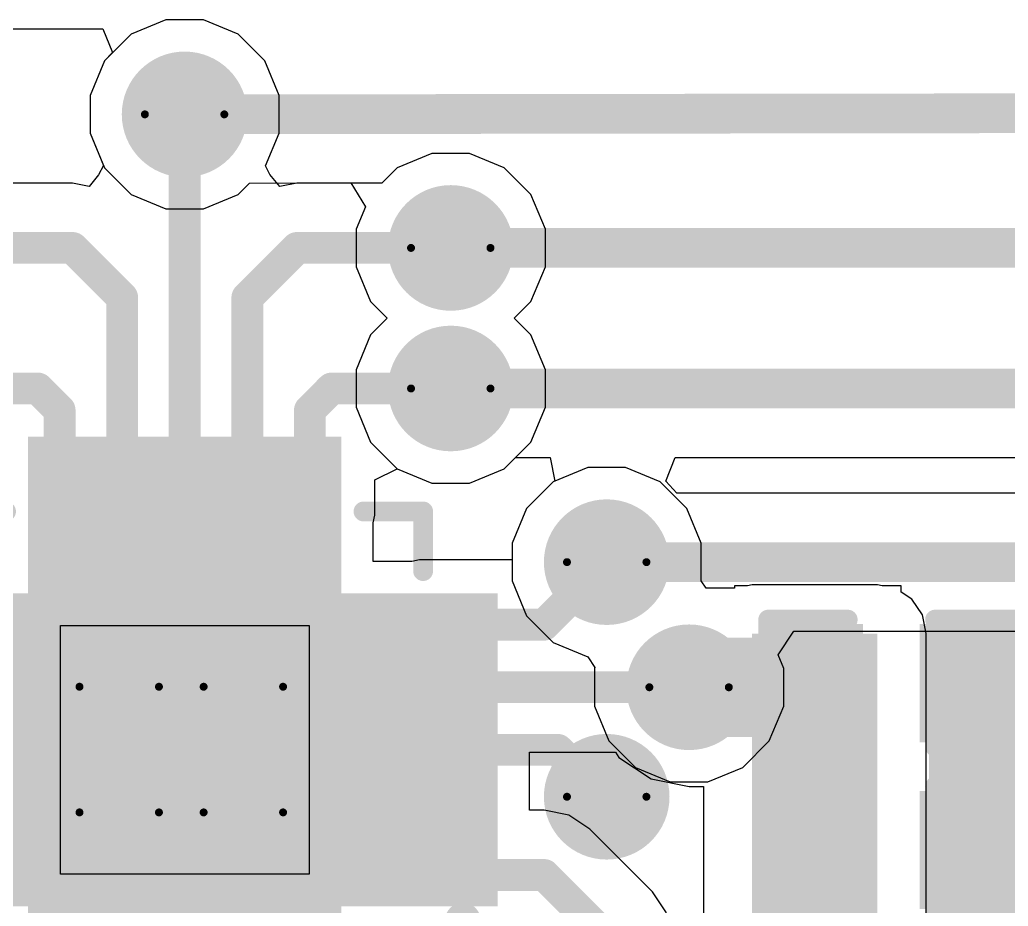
# Model space of a CAD drawing. Header units: inches. Extents: x -46 to 312, y 0 to 111.
# Drawn here: x -32.27 to -25.95, y 36.11 to 41.78 of the extents above; entities that cross this region are included whole.
import ezdxf

# ---------------------------------------------------------------- set-up
doc = ezdxf.new("R2010")
doc.units = ezdxf.units.IN
for name, color, linetype in [('Bottom Layer', 5, 'Continuous'), ('Bottom Solder', 6, 'Continuous'), ('Drill Drawing', 1, 'Continuous'), ('Top Layer', 1, 'Continuous'), ('Top Overlay', 2, 'Continuous'), ('Top Paste', 8, 'Continuous'), ('Top Solder', 216, 'Continuous'), ('Via Holes', 16, 'Continuous')]:
    doc.layers.add(name, color=color, linetype=linetype)

# ---------------------------------------------------------------- blocks, each defined once
blk = doc.blocks.new('20_QFN_75')
at = {"layer": 'Top Layer'}
for points in [[(-0.9, 1.9), (-0.7, 1.9), (-0.7, 1.1), (-0.9, 1.1)], [(-0.5, 1.9), (-0.3, 1.9), (-0.3, 1.1), (-0.5, 1.1)], [(-0.1, 1.9), (0.1, 1.9), (0.1, 1.1), (-0.1, 1.1)], [(0.3, 1.9), (0.5, 1.9), (0.5, 1.1), (0.3, 1.1)], [(0.7, 1.9), (0.9, 1.9), (0.9, 1.1), (0.7, 1.1)], [(-1.9, 0.9), (-1.1, 0.9), (-1.1, 0.7), (-1.9, 0.7)], [(-0.9, 0.9), (0.9, 0.9), (0.9, -0.9), (-0.9, -0.9)], [(1.1, 0.9), (1.9, 0.9), (1.9, 0.7), (1.1, 0.7)], [(-1.9, 0.5), (-1.1, 0.5), (-1.1, 0.3), (-1.9, 0.3)], [(1.1, 0.5), (1.9, 0.5), (1.9, 0.3), (1.1, 0.3)], [(-1.9, 0.1), (-1.1, 0.1), (-1.1, -0.1), (-1.9, -0.1)], [(1.1, 0.1), (1.9, 0.1), (1.9, -0.1), (1.1, -0.1)], [(-1.9, -0.3), (-1.1, -0.3), (-1.1, -0.5), (-1.9, -0.5)], [(1.1, -0.3), (1.9, -0.3), (1.9, -0.5), (1.1, -0.5)], [(-1.9, -0.7), (-1.1, -0.7), (-1.1, -0.9), (-1.9, -0.9)], [(1.1, -0.7), (1.9, -0.7), (1.9, -0.9), (1.1, -0.9)], [(-0.9, -1.1), (-0.7, -1.1), (-0.7, -1.9), (-0.9, -1.9)], [(-0.5, -1.1), (-0.3, -1.1), (-0.3, -1.9), (-0.5, -1.9)], [(-0.1, -1.1), (0.1, -1.1), (0.1, -1.9), (-0.1, -1.9)], [(0.3, -1.1), (0.5, -1.1), (0.5, -1.9), (0.3, -1.9)], [(0.7, -1.1), (0.9, -1.1), (0.9, -1.9), (0.7, -1.9)]]:
    blk.add_hatch(color=1, dxfattribs=at).paths.add_polyline_path(points)
at = {"layer": 'Top Paste'}
for points in [[(-0.9, 1.9), (-0.7, 1.9), (-0.7, 1.1), (-0.9, 1.1)], [(-0.5, 1.9), (-0.3, 1.9), (-0.3, 1.1), (-0.5, 1.1)], [(-0.1, 1.9), (0.1, 1.9), (0.1, 1.1), (-0.1, 1.1)], [(0.3, 1.9), (0.5, 1.9), (0.5, 1.1), (0.3, 1.1)], [(0.7, 1.9), (0.9, 1.9), (0.9, 1.1), (0.7, 1.1)], [(-1.9, 0.9), (-1.1, 0.9), (-1.1, 0.7), (-1.9, 0.7)], [(-0.9, 0.9), (0.9, 0.9), (0.9, -0.9), (-0.9, -0.9)], [(1.1, 0.9), (1.9, 0.9), (1.9, 0.7), (1.1, 0.7)], [(-1.9, 0.5), (-1.1, 0.5), (-1.1, 0.3), (-1.9, 0.3)], [(1.1, 0.5), (1.9, 0.5), (1.9, 0.3), (1.1, 0.3)], [(-1.9, 0.1), (-1.1, 0.1), (-1.1, -0.1), (-1.9, -0.1)], [(1.1, 0.1), (1.9, 0.1), (1.9, -0.1), (1.1, -0.1)], [(-1.9, -0.3), (-1.1, -0.3), (-1.1, -0.5), (-1.9, -0.5)], [(1.1, -0.3), (1.9, -0.3), (1.9, -0.5), (1.1, -0.5)], [(-1.9, -0.7), (-1.1, -0.7), (-1.1, -0.9), (-1.9, -0.9)], [(1.1, -0.7), (1.9, -0.7), (1.9, -0.9), (1.1, -0.9)], [(-0.9, -1.1), (-0.7, -1.1), (-0.7, -1.9), (-0.9, -1.9)], [(-0.5, -1.1), (-0.3, -1.1), (-0.3, -1.9), (-0.5, -1.9)], [(-0.1, -1.1), (0.1, -1.1), (0.1, -1.9), (-0.1, -1.9)], [(0.3, -1.1), (0.5, -1.1), (0.5, -1.9), (0.3, -1.9)], [(0.7, -1.1), (0.9, -1.1), (0.9, -1.9), (0.7, -1.9)]]:
    blk.add_hatch(color=8, dxfattribs=at).paths.add_polyline_path(points)
at = {"layer": 'Top Solder'}
for points in [[(-1.0016, 2.0016), (-0.5984, 2.0016), (-0.5984, 0.9984), (-1.0016, 0.9984)], [(-0.6016, 2.0016), (-0.1984, 2.0016), (-0.1984, 0.9984), (-0.6016, 0.9984)], [(-0.2016, 2.0016), (0.2016, 2.0016), (0.2016, 0.9984), (-0.2016, 0.9984)], [(0.1984, 2.0016), (0.6016, 2.0016), (0.6016, 0.9984), (0.1984, 0.9984)], [(0.5984, 2.0016), (1.0016, 2.0016), (1.0016, 0.9984), (0.5984, 0.9984)], [(-2.0016, 1.0016), (-0.9984, 1.0016), (-0.9984, 0.5984), (-2.0016, 0.5984)], [(-1.0016, 1.0016), (1.0016, 1.0016), (1.0016, -1.0016), (-1.0016, -1.0016)], [(0.9984, 1.0016), (2.0016, 1.0016), (2.0016, 0.5984), (0.9984, 0.5984)], [(-2.0016, 0.6016), (-0.9984, 0.6016), (-0.9984, 0.1984), (-2.0016, 0.1984)], [(0.9984, 0.6016), (2.0016, 0.6016), (2.0016, 0.1984), (0.9984, 0.1984)], [(-2.0016, 0.2016), (-0.9984, 0.2016), (-0.9984, -0.2016), (-2.0016, -0.2016)], [(0.9984, 0.2016), (2.0016, 0.2016), (2.0016, -0.2016), (0.9984, -0.2016)], [(-2.0016, -0.1984), (-0.9984, -0.1984), (-0.9984, -0.6016), (-2.0016, -0.6016)], [(0.9984, -0.1984), (2.0016, -0.1984), (2.0016, -0.6016), (0.9984, -0.6016)], [(-2.0016, -0.5984), (-0.9984, -0.5984), (-0.9984, -1.0016), (-2.0016, -1.0016)], [(0.9984, -0.5984), (2.0016, -0.5984), (2.0016, -1.0016), (0.9984, -1.0016)], [(-1.0016, -0.9984), (-0.5984, -0.9984), (-0.5984, -2.0016), (-1.0016, -2.0016)], [(-0.6016, -0.9984), (-0.1984, -0.9984), (-0.1984, -2.0016), (-0.6016, -2.0016)], [(-0.2016, -0.9984), (0.2016, -0.9984), (0.2016, -2.0016), (-0.2016, -2.0016)], [(0.1984, -0.9984), (0.6016, -0.9984), (0.6016, -2.0016), (0.1984, -2.0016)], [(0.5984, -0.9984), (1.0016, -0.9984), (1.0016, -2.0016), (0.5984, -2.0016)]]:
    blk.add_hatch(color=216, dxfattribs=at).paths.add_polyline_path(points)
at = {"layer": 'Top Overlay'}
for points in [[(-1.524, 1.524, 0.127, 0.127, 0), (-1.524, 1.143, 0.127, 0.127, 0)], [(-1.143, 1.524, 0.127, 0.127, 0), (-1.524, 1.524, 0.127, 0.127, 0)], [(1.524, 1.524, 0.127, 0.127, 0), (1.143, 1.524, 0.127, 0.127, 0)], [(1.524, 1.524, 0.127, 0.127, 0), (1.524, 1.143, 0.127, 0.127, 0)], [(-1.524, -1.143, 0.127, 0.127, 0), (-1.524, -1.524, 0.127, 0.127, 0)], [(1.524, -1.143, 0.127, 0.127, 0), (1.524, -1.524, 0.127, 0.127, 0)], [(-1.143, -1.524, 0.127, 0.127, 0), (-1.524, -1.524, 0.127, 0.127, 0)], [(1.524, -1.524, 0.127, 0.127, 0), (1.143, -1.524, 0.127, 0.127, 0)]]:
    blk.add_lwpolyline(points, format="xyseb", dxfattribs=at)
for points in [[(-1.5557, 1.524, 0.0635, 0.0635, 1), (-1.4923, 1.524, 0.0635, 0.0635, 1)], [(-1.5557, 1.524, 0.0635, 0.0635, 1), (-1.4923, 1.524, 0.0635, 0.0635, 1)], [(-1.1747, 1.524, 0.0635, 0.0635, 1), (-1.1113, 1.524, 0.0635, 0.0635, 1)], [(1.1113, 1.524, 0.0635, 0.0635, 1), (1.1747, 1.524, 0.0635, 0.0635, 1)], [(1.4923, 1.524, 0.0635, 0.0635, 1), (1.5557, 1.524, 0.0635, 0.0635, 1)], [(1.4923, 1.524, 0.0635, 0.0635, 1), (1.5557, 1.524, 0.0635, 0.0635, 1)], [(-1.7272, 1.0922, 0.127, 0.127, 1), (-1.8288, 1.0922, 0.127, 0.127, 1)], [(-1.5557, 1.143, 0.0635, 0.0635, 1), (-1.4923, 1.143, 0.0635, 0.0635, 1)], [(1.4923, 1.143, 0.0635, 0.0635, 1), (1.5557, 1.143, 0.0635, 0.0635, 1)], [(-1.8605, 1.0922, 0.0635, 0.0635, 1), (-1.7971, 1.0922, 0.0635, 0.0635, 1)], [(-1.759, 1.0922, 0.0635, 0.0635, 1), (-1.6954, 1.0922, 0.0635, 0.0635, 1)], [(-1.5557, -1.143, 0.0635, 0.0635, 1), (-1.4923, -1.143, 0.0635, 0.0635, 1)], [(1.4923, -1.143, 0.0635, 0.0635, 1), (1.5557, -1.143, 0.0635, 0.0635, 1)], [(-1.5557, -1.524, 0.0635, 0.0635, 1), (-1.4923, -1.524, 0.0635, 0.0635, 1)], [(-1.5557, -1.524, 0.0635, 0.0635, 1), (-1.4923, -1.524, 0.0635, 0.0635, 1)], [(-1.1747, -1.524, 0.0635, 0.0635, 1), (-1.1113, -1.524, 0.0635, 0.0635, 1)], [(1.1113, -1.524, 0.0635, 0.0635, 1), (1.1747, -1.524, 0.0635, 0.0635, 1)], [(1.4923, -1.524, 0.0635, 0.0635, 1), (1.5557, -1.524, 0.0635, 0.0635, 1)], [(1.4923, -1.524, 0.0635, 0.0635, 1), (1.5557, -1.524, 0.0635, 0.0635, 1)]]:
    blk.add_lwpolyline(points, format="xyseb", close=True, dxfattribs=at)
blk = doc.blocks.new('C___0402_90')
at = {"layer": 'Top Layer'}
for points in [[(-0.6985, -0.3175), (-0.6985, 0.3175), (-0.2413, 0.3175), (-0.2413, -0.3175)], [(0.2413, -0.3175), (0.2413, 0.3175), (0.6985, 0.3175), (0.6985, -0.3175)]]:
    blk.add_hatch(color=1, dxfattribs=at).paths.add_polyline_path(points)
at = {"layer": 'Top Paste'}
for points in [[(-0.6985, -0.3175), (-0.6985, 0.3175), (-0.2413, 0.3175), (-0.2413, -0.3175)], [(0.2413, -0.3175), (0.2413, 0.3175), (0.6985, 0.3175), (0.6985, -0.3175)]]:
    blk.add_hatch(color=8, dxfattribs=at).paths.add_polyline_path(points)
at = {"layer": 'Top Solder'}
for points in [[(-0.7585, -0.3775), (-0.7585, 0.3775), (-0.1813, 0.3775), (-0.1813, -0.3775)], [(0.1813, -0.3775), (0.1813, 0.3775), (0.7585, 0.3775), (0.7585, -0.3775)]]:
    blk.add_hatch(color=216, dxfattribs=at).paths.add_polyline_path(points)
at = {"layer": 'Top Overlay'}
for points in [[(-0.2794, 0.4064, 0.127, 0.127, 0), (-0.7874, 0.4064, 0.127, 0.127, 0)], [(-0.7874, 0.4064, 0.127, 0.127, 0), (-0.7874, -0.4064, 0.127, 0.127, 0)], [(0.7874, 0.4064, 0.127, 0.127, 0), (0.2794, 0.4064, 0.127, 0.127, 0)], [(0.7874, 0.4064, 0.127, 0.127, 0), (0.7874, -0.4064, 0.127, 0.127, 0)], [(-0.2794, -0.4064, 0.127, 0.127, 0), (-0.7874, -0.4064, 0.127, 0.127, 0)], [(0.7874, -0.4064, 0.127, 0.127, 0), (0.2794, -0.4064, 0.127, 0.127, 0)]]:
    blk.add_lwpolyline(points, format="xyseb", dxfattribs=at)
for points in [[(-0.8191, 0.4064, 0.0635, 0.0635, 1), (-0.7556, 0.4064, 0.0635, 0.0635, 1)], [(-0.8191, 0.4064, 0.0635, 0.0635, 1), (-0.7556, 0.4064, 0.0635, 0.0635, 1)], [(-0.3111, 0.4064, 0.0635, 0.0635, 1), (-0.2477, 0.4064, 0.0635, 0.0635, 1)], [(0.2477, 0.4064, 0.0635, 0.0635, 1), (0.3111, 0.4064, 0.0635, 0.0635, 1)], [(0.7556, 0.4064, 0.0635, 0.0635, 1), (0.8191, 0.4064, 0.0635, 0.0635, 1)], [(0.7556, 0.4064, 0.0635, 0.0635, 1), (0.8191, 0.4064, 0.0635, 0.0635, 1)], [(-0.8191, -0.4064, 0.0635, 0.0635, 1), (-0.7556, -0.4064, 0.0635, 0.0635, 1)], [(-0.8191, -0.4064, 0.0635, 0.0635, 1), (-0.7556, -0.4064, 0.0635, 0.0635, 1)], [(-0.3111, -0.4064, 0.0635, 0.0635, 1), (-0.2477, -0.4064, 0.0635, 0.0635, 1)], [(0.2477, -0.4064, 0.0635, 0.0635, 1), (0.3111, -0.4064, 0.0635, 0.0635, 1)], [(0.7556, -0.4064, 0.0635, 0.0635, 1), (0.8191, -0.4064, 0.0635, 0.0635, 1)], [(0.7556, -0.4064, 0.0635, 0.0635, 1), (0.8191, -0.4064, 0.0635, 0.0635, 1)]]:
    blk.add_lwpolyline(points, format="xyseb", close=True, dxfattribs=at)
blk = doc.blocks.new('C___0402_91')
at = {"layer": 'Top Layer'}
for points in [[(-0.6985, -0.3175), (-0.6985, 0.3175), (-0.2413, 0.3175), (-0.2413, -0.3175)], [(0.2413, -0.3175), (0.2413, 0.3175), (0.6985, 0.3175), (0.6985, -0.3175)]]:
    blk.add_hatch(color=1, dxfattribs=at).paths.add_polyline_path(points)
at = {"layer": 'Top Paste'}
for points in [[(-0.6985, -0.3175), (-0.6985, 0.3175), (-0.2413, 0.3175), (-0.2413, -0.3175)], [(0.2413, -0.3175), (0.2413, 0.3175), (0.6985, 0.3175), (0.6985, -0.3175)]]:
    blk.add_hatch(color=8, dxfattribs=at).paths.add_polyline_path(points)
at = {"layer": 'Top Solder'}
for points in [[(-0.7585, -0.3775), (-0.7585, 0.3775), (-0.1813, 0.3775), (-0.1813, -0.3775)], [(0.1813, -0.3775), (0.1813, 0.3775), (0.7585, 0.3775), (0.7585, -0.3775)]]:
    blk.add_hatch(color=216, dxfattribs=at).paths.add_polyline_path(points)
at = {"layer": 'Top Overlay'}
for points in [[(-0.2794, 0.4064, 0.127, 0.127, 0), (-0.7874, 0.4064, 0.127, 0.127, 0)], [(-0.7874, 0.4064, 0.127, 0.127, 0), (-0.7874, -0.4064, 0.127, 0.127, 0)], [(0.7874, 0.4064, 0.127, 0.127, 0), (0.2794, 0.4064, 0.127, 0.127, 0)], [(0.7874, 0.4064, 0.127, 0.127, 0), (0.7874, -0.4064, 0.127, 0.127, 0)], [(-0.2794, -0.4064, 0.127, 0.127, 0), (-0.7874, -0.4064, 0.127, 0.127, 0)], [(0.7874, -0.4064, 0.127, 0.127, 0), (0.2794, -0.4064, 0.127, 0.127, 0)]]:
    blk.add_lwpolyline(points, format="xyseb", dxfattribs=at)
for points in [[(-0.8191, 0.4064, 0.0635, 0.0635, 1), (-0.7556, 0.4064, 0.0635, 0.0635, 1)], [(-0.8191, 0.4064, 0.0635, 0.0635, 1), (-0.7556, 0.4064, 0.0635, 0.0635, 1)], [(-0.3111, 0.4064, 0.0635, 0.0635, 1), (-0.2477, 0.4064, 0.0635, 0.0635, 1)], [(0.2477, 0.4064, 0.0635, 0.0635, 1), (0.3111, 0.4064, 0.0635, 0.0635, 1)], [(0.7556, 0.4064, 0.0635, 0.0635, 1), (0.8191, 0.4064, 0.0635, 0.0635, 1)], [(0.7556, 0.4064, 0.0635, 0.0635, 1), (0.8191, 0.4064, 0.0635, 0.0635, 1)], [(-0.8191, -0.4064, 0.0635, 0.0635, 1), (-0.7556, -0.4064, 0.0635, 0.0635, 1)], [(-0.8191, -0.4064, 0.0635, 0.0635, 1), (-0.7556, -0.4064, 0.0635, 0.0635, 1)], [(-0.3111, -0.4064, 0.0635, 0.0635, 1), (-0.2477, -0.4064, 0.0635, 0.0635, 1)], [(0.2477, -0.4064, 0.0635, 0.0635, 1), (0.3111, -0.4064, 0.0635, 0.0635, 1)], [(0.7556, -0.4064, 0.0635, 0.0635, 1), (0.8191, -0.4064, 0.0635, 0.0635, 1)], [(0.7556, -0.4064, 0.0635, 0.0635, 1), (0.8191, -0.4064, 0.0635, 0.0635, 1)]]:
    blk.add_lwpolyline(points, format="xyseb", close=True, dxfattribs=at)

msp = doc.modelspace()

# ---------------------------------------------------------------- hatches: boundary and pattern name
at = {"layer": 'Bottom Layer'}
h = msp.add_hatch(color=5, dxfattribs=at)
edge = h.paths.add_edge_path()
edge.add_arc((-31.2166, 41.1734), 0.3, 0, 360)
h = msp.add_hatch(color=5, dxfattribs=at)
edge = h.paths.add_edge_path()
edge.add_arc((-29.5148, 40.3194), 0.3, 0, 360)
h = msp.add_hatch(color=5, dxfattribs=at)
edge = h.paths.add_edge_path()
edge.add_arc((-29.5148, 39.4208), 0.3, 0, 360)
h = msp.add_hatch(color=5, dxfattribs=at)
edge = h.paths.add_edge_path()
edge.add_arc((-28.5176, 38.3105), 0.3, 0, 360)
h = msp.add_hatch(color=5, dxfattribs=at)
edge = h.paths.add_edge_path()
edge.add_arc((-31.6346, 37.5139), 0.3, 0, 360)
h = msp.add_hatch(color=5, dxfattribs=at)
edge = h.paths.add_edge_path()
edge.add_arc((-30.8408, 37.5139), 0.3, 0, 360)
h = msp.add_hatch(color=5, dxfattribs=at)
edge = h.paths.add_edge_path()
edge.add_arc((-27.9908, 37.5105), 0.3, 0, 360)
h = msp.add_hatch(color=5, dxfattribs=at)
edge = h.paths.add_edge_path()
edge.add_arc((-28.5176, 36.8105), 0.3, 0, 360)
h = msp.add_hatch(color=5, dxfattribs=at)
edge = h.paths.add_edge_path()
edge.add_arc((-31.6346, 36.7105), 0.3, 0, 360)
h = msp.add_hatch(color=5, dxfattribs=at)
edge = h.paths.add_edge_path()
edge.add_arc((-30.8408, 36.7105), 0.3, 0, 360)
at = {"layer": 'Bottom Solder'}
h = msp.add_hatch(color=6, dxfattribs=at)
edge = h.paths.add_edge_path()
edge.add_arc((-31.2166, 41.1734), 0.4016, 0, 360)
h = msp.add_hatch(color=6, dxfattribs=at)
edge = h.paths.add_edge_path()
edge.add_arc((-29.5148, 40.3194), 0.4016, 0, 360)
h = msp.add_hatch(color=6, dxfattribs=at)
edge = h.paths.add_edge_path()
edge.add_arc((-29.5148, 39.4208), 0.4016, 0, 360)
h = msp.add_hatch(color=6, dxfattribs=at)
edge = h.paths.add_edge_path()
edge.add_arc((-28.5176, 38.3105), 0.4016, 0, 360)
h = msp.add_hatch(color=6, dxfattribs=at)
edge = h.paths.add_edge_path()
edge.add_arc((-31.6346, 37.5139), 0.4016, 0, 360)
h = msp.add_hatch(color=6, dxfattribs=at)
edge = h.paths.add_edge_path()
edge.add_arc((-30.8408, 37.5139), 0.4016, 0, 360)
h = msp.add_hatch(color=6, dxfattribs=at)
edge = h.paths.add_edge_path()
edge.add_arc((-27.9908, 37.5105), 0.4016, 0, 360)
h = msp.add_hatch(color=6, dxfattribs=at)
edge = h.paths.add_edge_path()
edge.add_arc((-28.5176, 36.8105), 0.4016, 0, 360)
h = msp.add_hatch(color=6, dxfattribs=at)
edge = h.paths.add_edge_path()
edge.add_arc((-31.6346, 36.7105), 0.4016, 0, 360)
h = msp.add_hatch(color=6, dxfattribs=at)
edge = h.paths.add_edge_path()
edge.add_arc((-30.8408, 36.7105), 0.4016, 0, 360)
at = {"layer": 'Top Layer'}
h = msp.add_hatch(color=1, dxfattribs=at)
edge = h.paths.add_edge_path()
edge.add_arc((-31.2166, 41.1734), 0.3, 0, 360)
h = msp.add_hatch(color=1, dxfattribs=at)
edge = h.paths.add_edge_path()
edge.add_arc((-29.5148, 40.3194), 0.3, 0, 360)
h = msp.add_hatch(color=1, dxfattribs=at)
edge = h.paths.add_edge_path()
edge.add_arc((-29.5148, 39.4208), 0.3, 0, 360)
h = msp.add_hatch(color=1, dxfattribs=at)
edge = h.paths.add_edge_path()
edge.add_arc((-28.5176, 38.3105), 0.3, 0, 360)
h = msp.add_hatch(color=1, dxfattribs=at)
edge = h.paths.add_edge_path()
edge.add_arc((-31.6346, 37.5139), 0.3, 0, 360)
h = msp.add_hatch(color=1, dxfattribs=at)
edge = h.paths.add_edge_path()
edge.add_arc((-30.8408, 37.5139), 0.3, 0, 360)
h = msp.add_hatch(color=1, dxfattribs=at)
edge = h.paths.add_edge_path()
edge.add_arc((-27.9908, 37.5105), 0.3, 0, 360)
for points in [[(-27.5883, 37.854), (-27.5883, 35.397), (-26.7862, 35.397), (-26.7862, 37.854)], [(-26.456, 36.1522), (-25.1333, 36.1522), (-25.1333, 37.854), (-26.456, 37.854)]]:
    msp.add_hatch(color=1, dxfattribs=at).paths.add_polyline_path(points)
h = msp.add_hatch(color=1, dxfattribs=at)
edge = h.paths.add_edge_path()
edge.add_arc((-28.5176, 36.8105), 0.3, 0, 360)
h = msp.add_hatch(color=1, dxfattribs=at)
edge = h.paths.add_edge_path()
edge.add_arc((-31.6346, 36.7105), 0.3, 0, 360)
h = msp.add_hatch(color=1, dxfattribs=at)
edge = h.paths.add_edge_path()
edge.add_arc((-30.8408, 36.7105), 0.3, 0, 360)
at = {"layer": 'Top Solder'}
h = msp.add_hatch(color=216, dxfattribs=at)
edge = h.paths.add_edge_path()
edge.add_arc((-31.2166, 41.1734), 0.4016, 0, 360)
h = msp.add_hatch(color=216, dxfattribs=at)
edge = h.paths.add_edge_path()
edge.add_arc((-29.5148, 40.3194), 0.4016, 0, 360)
h = msp.add_hatch(color=216, dxfattribs=at)
edge = h.paths.add_edge_path()
edge.add_arc((-29.5148, 39.4208), 0.4016, 0, 360)
h = msp.add_hatch(color=216, dxfattribs=at)
edge = h.paths.add_edge_path()
edge.add_arc((-28.5176, 38.3105), 0.4016, 0, 360)
h = msp.add_hatch(color=216, dxfattribs=at)
edge = h.paths.add_edge_path()
edge.add_arc((-31.6346, 37.5139), 0.4016, 0, 360)
h = msp.add_hatch(color=216, dxfattribs=at)
edge = h.paths.add_edge_path()
edge.add_arc((-30.8408, 37.5139), 0.4016, 0, 360)
h = msp.add_hatch(color=216, dxfattribs=at)
edge = h.paths.add_edge_path()
edge.add_arc((-27.9908, 37.5105), 0.4016, 0, 360)
h = msp.add_hatch(color=216, dxfattribs=at)
edge = h.paths.add_edge_path()
edge.add_arc((-28.5176, 36.8105), 0.4016, 0, 360)
h = msp.add_hatch(color=216, dxfattribs=at)
edge = h.paths.add_edge_path()
edge.add_arc((-31.6346, 36.7105), 0.4016, 0, 360)
h = msp.add_hatch(color=216, dxfattribs=at)
edge = h.paths.add_edge_path()
edge.add_arc((-30.8408, 36.7105), 0.4016, 0, 360)
at = {"layer": 'Via Holes'}
h = msp.add_hatch(color=7, dxfattribs=at)
edge = h.paths.add_edge_path()
edge.add_arc((-31.2166, 41.1734), 0.15, 0, 360)
h = msp.add_hatch(color=7, dxfattribs=at)
edge = h.paths.add_edge_path()
edge.add_arc((-29.5148, 40.3194), 0.15, 0, 360)
h = msp.add_hatch(color=7, dxfattribs=at)
edge = h.paths.add_edge_path()
edge.add_arc((-29.5148, 39.4208), 0.15, 0, 360)
h = msp.add_hatch(color=7, dxfattribs=at)
edge = h.paths.add_edge_path()
edge.add_arc((-28.5176, 38.3105), 0.15, 0, 360)
h = msp.add_hatch(color=7, dxfattribs=at)
edge = h.paths.add_edge_path()
edge.add_arc((-31.6346, 37.5139), 0.15, 0, 360)
h = msp.add_hatch(color=7, dxfattribs=at)
edge = h.paths.add_edge_path()
edge.add_arc((-30.8408, 37.5139), 0.15, 0, 360)
h = msp.add_hatch(color=7, dxfattribs=at)
edge = h.paths.add_edge_path()
edge.add_arc((-27.9908, 37.5105), 0.15, 0, 360)
h = msp.add_hatch(color=7, dxfattribs=at)
edge = h.paths.add_edge_path()
edge.add_arc((-28.5176, 36.8105), 0.15, 0, 360)
h = msp.add_hatch(color=7, dxfattribs=at)
edge = h.paths.add_edge_path()
edge.add_arc((-31.6346, 36.7105), 0.15, 0, 360)
h = msp.add_hatch(color=7, dxfattribs=at)
edge = h.paths.add_edge_path()
edge.add_arc((-30.8408, 36.7105), 0.15, 0, 360)

# ---------------------------------------------------------------- linework, layer by layer
at = {"layer": 'Bottom Layer'}
for p, q in [((-37.4285, 41.7213), (-31.7396, 41.7213)), ((-31.7396, 41.7213), (-31.6765, 41.5689)), ((-31.6765, 41.5689), (-31.7293, 41.516)), ((-31.7293, 41.516), (-31.8214, 41.2937)), ((-31.8214, 41.2937), (-31.8214, 41.0531)), ((-31.8214, 41.0531), (-31.7293, 40.8308)), ((-31.7293, 40.8308), (-31.5592, 40.6607)), ((-30.874, 40.6607), (-30.801, 40.7337)), ((-30.801, 40.7337), (-30.154, 40.7346)), ((-30.154, 40.7346), (-30.0605, 40.5823)), ((-31.5592, 40.6607), (-31.3369, 40.5686)), ((-31.0963, 40.5686), (-30.874, 40.6607)), ((-30.0605, 40.5823), (-30.1196, 40.4397)), ((-31.3369, 40.5686), (-31.0963, 40.5686)), ((-30.1196, 40.4397), (-30.1196, 40.1991)), ((-30.1196, 40.1991), (-30.0275, 39.9768)), ((-30.0275, 39.9768), (-29.9208, 39.8701)), ((-29.9208, 39.8701), (-30.0275, 39.7634)), ((-30.0275, 39.7634), (-30.1196, 39.5411)), ((-30.1196, 39.5411), (-30.1196, 39.3005)), ((-30.1196, 39.3005), (-30.0275, 39.0782)), ((-30.0275, 39.0782), (-29.8574, 38.9081)), ((-29.1722, 38.9081), (-29.0997, 38.9805)), ((-29.0997, 38.9805), (-28.8785, 38.9805)), ((-28.8785, 38.9805), (-28.8482, 38.8281)), ((-28.1391, 38.8281), (-28.0794, 38.9805)), ((-28.0794, 38.9805), (-4.6092, 38.9805)), ((-29.8574, 38.9081), (-29.6351, 38.816)), ((-29.3945, 38.816), (-29.1722, 38.9081)), ((-29.6351, 38.816), (-29.3945, 38.816)), ((-28.8602, 38.8232), (-29.0303, 38.6531)), ((-28.8482, 38.8281), (-28.8602, 38.8232)), ((-28.0694, 38.7507), (-28.1391, 38.8281)), ((-22.4355, 38.7507), (-28.0694, 38.7507)), ((-29.0303, 38.6531), (-29.1224, 38.4308)), ((-29.1224, 38.4308), (-29.1224, 38.1902)), ((-29.1224, 38.1902), (-29.0303, 37.9679)), ((-29.0303, 37.9679), (-28.8602, 37.7977)), ((-27.4221, 37.7178), (-27.3202, 37.8702)), ((-27.3202, 37.8702), (-22.6178, 37.8702)), ((-28.8602, 37.7977), (-28.6379, 37.7057)), ((-28.6379, 37.7057), (-28.5926, 37.6379)), ((-27.386, 37.6308), (-27.4221, 37.7178)), ((-28.5926, 37.6379), (-28.5956, 37.6308)), ((-28.5956, 37.6308), (-28.5956, 37.3902)), ((-27.386, 37.3902), (-27.386, 37.6308)), ((-28.5956, 37.3902), (-28.5035, 37.1679)), ((-27.4781, 37.1679), (-27.386, 37.3902)), ((-28.5035, 37.1679), (-28.3334, 36.9977)), ((-27.6482, 36.9977), (-27.4781, 37.1679)), ((-28.3334, 36.9977), (-28.1111, 36.9057)), ((-27.8705, 36.9057), (-27.6482, 36.9977)), ((-28.1111, 36.9057), (-27.8705, 36.9057))]:
    msp.add_line(p, q, dxfattribs=at)
for points in [[(-31.2166, 41.1734, 0.254, 0.254, 0), (2.8005, 41.2189, 0.254, 0.254, 0)], [(-29.5148, 40.3194, 0.254, 0.254, 0), (2.06, 40.3194, 0.254, 0.254, 0)], [(-29.5148, 39.4208, 0.254, 0.254, 0), (-14.1761, 39.4208, 0.254, 0.254, 0)], [(-28.5176, 38.3105, 0.254, 0.254, 0), (-22.4355, 38.3105, 0.254, 0.254, 0)]]:
    msp.add_lwpolyline(points, format="xyseb", dxfattribs=at)
for points in [[(-31.2801, 41.1734, 0.127, 0.127, 1), (-31.1531, 41.1734, 0.127, 0.127, 1)], [(-29.5783, 40.3194, 0.127, 0.127, 1), (-29.4513, 40.3194, 0.127, 0.127, 1)], [(-29.5783, 39.4208, 0.127, 0.127, 1), (-29.4513, 39.4208, 0.127, 0.127, 1)], [(-28.5811, 38.3105, 0.127, 0.127, 1), (-28.4541, 38.3105, 0.127, 0.127, 1)]]:
    msp.add_lwpolyline(points, format="xyseb", close=True, dxfattribs=at)
at = {"layer": 'Drill Drawing'}
for points in [[(-30.9626, 41.1734, 0.0508, 0.0508, 1), (-31.4706, 41.1734, 0.0508, 0.0508, 1)], [(-31.4833, 41.1734, 0.0254, 0.0254, 1), (-31.4579, 41.1734, 0.0254, 0.0254, 1)], [(-30.9753, 41.1734, 0.0254, 0.0254, 1), (-30.9499, 41.1734, 0.0254, 0.0254, 1)], [(-29.2608, 40.3194, 0.0508, 0.0508, 1), (-29.7688, 40.3194, 0.0508, 0.0508, 1)], [(-29.7815, 40.3194, 0.0254, 0.0254, 1), (-29.7561, 40.3194, 0.0254, 0.0254, 1)], [(-29.2735, 40.3194, 0.0254, 0.0254, 1), (-29.2481, 40.3194, 0.0254, 0.0254, 1)], [(-29.2608, 39.4208, 0.0508, 0.0508, 1), (-29.7688, 39.4208, 0.0508, 0.0508, 1)], [(-29.7815, 39.4208, 0.0254, 0.0254, 1), (-29.7561, 39.4208, 0.0254, 0.0254, 1)], [(-29.2735, 39.4208, 0.0254, 0.0254, 1), (-29.2481, 39.4208, 0.0254, 0.0254, 1)], [(-28.2636, 38.3105, 0.0508, 0.0508, 1), (-28.7716, 38.3105, 0.0508, 0.0508, 1)], [(-28.7843, 38.3105, 0.0254, 0.0254, 1), (-28.7589, 38.3105, 0.0254, 0.0254, 1)], [(-28.2763, 38.3105, 0.0254, 0.0254, 1), (-28.2509, 38.3105, 0.0254, 0.0254, 1)], [(-31.3806, 37.5139, 0.0508, 0.0508, 1), (-31.8886, 37.5139, 0.0508, 0.0508, 1)], [(-30.5868, 37.5139, 0.0508, 0.0508, 1), (-31.0948, 37.5139, 0.0508, 0.0508, 1)], [(-27.7368, 37.5105, 0.0508, 0.0508, 1), (-28.2448, 37.5105, 0.0508, 0.0508, 1)], [(-31.9013, 37.5139, 0.0254, 0.0254, 1), (-31.8759, 37.5139, 0.0254, 0.0254, 1)], [(-31.3933, 37.5139, 0.0254, 0.0254, 1), (-31.3679, 37.5139, 0.0254, 0.0254, 1)], [(-31.1075, 37.5139, 0.0254, 0.0254, 1), (-31.0821, 37.5139, 0.0254, 0.0254, 1)], [(-30.5995, 37.5139, 0.0254, 0.0254, 1), (-30.5741, 37.5139, 0.0254, 0.0254, 1)], [(-28.2575, 37.5105, 0.0254, 0.0254, 1), (-28.2321, 37.5105, 0.0254, 0.0254, 1)], [(-27.7495, 37.5105, 0.0254, 0.0254, 1), (-27.7241, 37.5105, 0.0254, 0.0254, 1)], [(-28.2636, 36.8105, 0.0508, 0.0508, 1), (-28.7716, 36.8105, 0.0508, 0.0508, 1)], [(-31.3806, 36.7105, 0.0508, 0.0508, 1), (-31.8886, 36.7105, 0.0508, 0.0508, 1)], [(-30.5868, 36.7105, 0.0508, 0.0508, 1), (-31.0948, 36.7105, 0.0508, 0.0508, 1)], [(-28.7843, 36.8105, 0.0254, 0.0254, 1), (-28.7589, 36.8105, 0.0254, 0.0254, 1)], [(-28.2763, 36.8105, 0.0254, 0.0254, 1), (-28.2509, 36.8105, 0.0254, 0.0254, 1)], [(-31.9013, 36.7105, 0.0254, 0.0254, 1), (-31.8759, 36.7105, 0.0254, 0.0254, 1)], [(-31.3933, 36.7105, 0.0254, 0.0254, 1), (-31.3679, 36.7105, 0.0254, 0.0254, 1)], [(-31.1075, 36.7105, 0.0254, 0.0254, 1), (-31.0821, 36.7105, 0.0254, 0.0254, 1)], [(-30.5995, 36.7105, 0.0254, 0.0254, 1), (-30.5741, 36.7105, 0.0254, 0.0254, 1)]]:
    msp.add_lwpolyline(points, format="xyseb", close=True, dxfattribs=at)
at = {"layer": 'Top Layer'}
for p, q in [((-31.3369, 41.7782), (-31.5592, 41.6861)), ((-31.0963, 41.7782), (-31.3369, 41.7782)), ((-30.874, 41.6861), (-31.0963, 41.7782)), ((-31.5592, 41.6861), (-31.7293, 41.516)), ((-30.7039, 41.516), (-30.874, 41.6861)), ((-31.7293, 41.516), (-31.8214, 41.2937)), ((-30.6118, 41.2937), (-30.7039, 41.516)), ((-31.8214, 41.2937), (-31.8214, 41.0531)), ((-30.6118, 41.0531), (-30.6118, 41.2937)), ((-31.8214, 41.0531), (-31.7355, 40.8457)), ((-30.6986, 40.8435), (-30.6118, 41.0531)), ((-29.6351, 40.9242), (-29.8574, 40.8321)), ((-29.3945, 40.9242), (-29.6351, 40.9242)), ((-29.1722, 40.8321), (-29.3945, 40.9242)), ((-31.7355, 40.8457), (-31.7664, 40.7859)), ((-30.6705, 40.7898), (-30.6986, 40.8435)), ((-29.8574, 40.8321), (-29.9558, 40.7337)), ((-29.0021, 40.662), (-29.1722, 40.8321)), ((-31.7664, 40.7859), (-31.8267, 40.7126)), ((-30.6071, 40.7121), (-30.6705, 40.7898)), ((-31.9327, 40.7337), (-32.4751, 40.7337)), ((-31.8267, 40.7126), (-31.9327, 40.7337)), ((-30.4981, 40.7337), (-30.6071, 40.7121)), ((-29.9558, 40.7337), (-30.4981, 40.7337)), ((-28.91, 40.4397), (-29.0021, 40.662)), ((-28.91, 40.1991), (-28.91, 40.4397)), ((-29.0021, 39.9768), (-28.91, 40.1991)), ((-29.1088, 39.8701), (-29.0021, 39.9768)), ((-29.0021, 39.7634), (-29.1088, 39.8701)), ((-28.91, 39.5411), (-29.0021, 39.7634)), ((-28.91, 39.3005), (-28.91, 39.5411)), ((-29.0021, 39.0782), (-28.91, 39.3005)), ((-29.1722, 38.9081), (-29.0021, 39.0782)), ((-30.001, 38.8362), (-29.8574, 38.9081)), ((-29.8574, 38.9081), (-29.6351, 38.816)), ((-29.3945, 38.816), (-29.1722, 38.9081)), ((-28.6379, 38.9153), (-28.8602, 38.8232)), ((-28.3973, 38.9153), (-28.6379, 38.9153)), ((-28.175, 38.8232), (-28.3973, 38.9153)), ((-30.001, 38.6105), (-30.001, 38.8362)), ((-29.6351, 38.816), (-29.3945, 38.816)), ((-28.8602, 38.8232), (-29.0303, 38.6531)), ((-28.0049, 38.6531), (-28.175, 38.8232)), ((-29.0303, 38.6531), (-29.1224, 38.4308)), ((-27.9128, 38.4308), (-28.0049, 38.6531)), ((-30.0106, 38.5624), (-30.001, 38.6105)), ((-30.0106, 38.3153), (-30.0106, 38.5624)), ((-29.1224, 38.4308), (-29.1224, 38.3248)), ((-27.9128, 38.1902), (-27.9128, 38.4308)), ((-29.7635, 38.3153), (-30.0106, 38.3153)), ((-29.7154, 38.3248), (-29.7635, 38.3153)), ((-29.1224, 38.3248), (-29.7154, 38.3248)), ((-27.8826, 38.145), (-27.9128, 38.1902)), ((-27.7006, 38.145), (-27.8826, 38.145)), ((-27.6184, 38.1588), (-27.7006, 38.1588)), ((-27.7006, 38.1588), (-27.7006, 38.145)), ((-27.5883, 38.1647), (-27.6184, 38.1588)), ((-26.7862, 38.1647), (-27.5883, 38.1647)), ((-26.7562, 38.1588), (-26.7862, 38.1647)), ((-26.6338, 38.1588), (-26.7562, 38.1588)), ((-26.6338, 38.1187), (-26.6338, 38.1588)), ((-26.5665, 38.0737), (-26.6338, 38.1187)), ((-26.4991, 37.9729), (-26.5665, 38.0737)), ((-26.4755, 37.854), (-26.4991, 37.9729)), ((-32.0106, 37.5057), (-32.0106, 37.9057)), ((-32.0106, 37.9057), (-30.4202, 37.9057)), ((-30.4202, 37.9057), (-30.4202, 37.5057)), ((-26.4755, 36.0414), (-26.4755, 37.854)), ((-32.0106, 37.1057), (-32.0106, 37.5057)), ((-30.4202, 37.5057), (-30.4202, 37.1057)), ((-32.0106, 36.7153), (-32.0106, 37.1057)), ((-30.4202, 37.1057), (-30.4202, 36.7153)), ((-29.0106, 36.7248), (-29.0106, 37.0961)), ((-29.0106, 37.0961), (-28.4624, 37.0961)), ((-28.4624, 37.0961), (-28.4395, 37.0618)), ((-28.4395, 37.0618), (-28.2336, 36.9243)), ((-28.2336, 36.9243), (-27.9908, 36.876)), ((-27.9908, 36.876), (-27.8991, 36.876)), ((-27.8991, 36.876), (-27.8991, 35.397)), ((-28.9176, 36.7248), (-29.0106, 36.7248)), ((-28.759, 36.6933), (-28.9176, 36.7248)), ((-32.0106, 36.3153), (-32.0106, 36.7153)), ((-30.4202, 36.7153), (-30.4202, 36.3153)), ((-28.6246, 36.6035), (-28.759, 36.6933)), ((-28.2246, 36.2035), (-28.6246, 36.6035)), ((-30.4202, 36.3153), (-32.0106, 36.3153)), ((-28.1348, 36.069), (-28.2246, 36.2035))]:
    msp.add_line(p, q, dxfattribs=at)
for points in [[(-31.2166, 41.1734, 0.2032, 0.2032, 0), (-31.216, 41.1728, 0.2032, 0.2032, 0)], [(-31.216, 38.6111, 0.2032, 0.2032, 0), (-31.216, 41.1728, 0.2032, 0.2032, 0)], [(-32.916, 40.3194, 0.2032, 0.2032, 0), (-31.9327, 40.3194, 0.2032, 0.2032, 0)], [(-31.9327, 40.3194, 0.2032, 0.2032, 0), (-31.6154, 40.0021, 0.2032, 0.2032, 0)], [(-30.8154, 40.0021, 0.2032, 0.2032, 0), (-30.4981, 40.3194, 0.2032, 0.2032, 0)], [(-30.4981, 40.3194, 0.2032, 0.2032, 0), (-29.5148, 40.3194, 0.2032, 0.2032, 0)], [(-31.6154, 38.6105, 0.2032, 0.2032, 0), (-31.6154, 40.0021, 0.2032, 0.2032, 0)], [(-30.8154, 38.6105, 0.2032, 0.2032, 0), (-30.8154, 40.0021, 0.2032, 0.2032, 0)], [(-32.916, 39.4208, 0.2032, 0.2032, 0), (-32.1546, 39.4208, 0.2032, 0.2032, 0)], [(-32.1546, 39.4208, 0.2032, 0.2032, 0), (-32.0154, 39.2816, 0.2032, 0.2032, 0)], [(-30.4154, 39.2816, 0.2032, 0.2032, 0), (-30.2763, 39.4208, 0.2032, 0.2032, 0)], [(-30.2763, 39.4208, 0.2032, 0.2032, 0), (-29.5148, 39.4208, 0.2032, 0.2032, 0)], [(-32.0154, 38.6105, 0.2032, 0.2032, 0), (-32.0154, 39.2816, 0.2032, 0.2032, 0)], [(-30.4154, 38.6105, 0.2032, 0.2032, 0), (-30.4154, 39.2816, 0.2032, 0.2032, 0)], [(-31.216, 38.6111, 0.2032, 0.2032, 0), (-31.2154, 38.6105, 0.2032, 0.2032, 0)], [(-28.9176, 37.9105, 0.2032, 0.2032, 0), (-28.5176, 38.3105, 0.2032, 0.2032, 0)], [(-29.7154, 37.9105, 0.2032, 0.2032, 0), (-28.9176, 37.9105, 0.2032, 0.2032, 0)], [(-27.9908, 37.5105, 0.635, 0.635, 0), (-27.1932, 37.5105, 0.635, 0.635, 0)], [(-29.7154, 37.5105, 0.2032, 0.2032, 0), (-27.9908, 37.5105, 0.2032, 0.2032, 0)], [(-27.1932, 37.5105, 0.254, 0.254, 0), (-27.1672, 37.5365, 0.254, 0.254, 0)], [(-29.7154, 37.1105, 0.2032, 0.2032, 0), (-28.8307, 37.1105, 0.2032, 0.2032, 0)], [(-28.8307, 37.1105, 0.2032, 0.2032, 0), (-28.5307, 36.8105, 0.2032, 0.2032, 0)], [(-28.5307, 36.8105, 0.2032, 0.2032, 0), (-28.5176, 36.8105, 0.2032, 0.2032, 0)], [(-29.7154, 36.3105, 0.2032, 0.2032, 0), (-28.9176, 36.3105, 0.2032, 0.2032, 0)], [(-28.9176, 36.3105, 0.2032, 0.2032, 0), (-28.5176, 35.9105, 0.2032, 0.2032, 0)]]:
    msp.add_lwpolyline(points, format="xyseb", dxfattribs=at)
for points in [[(-31.2674, 41.1734, 0.1016, 0.1016, 1), (-31.1658, 41.1734, 0.1016, 0.1016, 1)], [(-31.2668, 41.1728, 0.1016, 0.1016, 1), (-31.1652, 41.1728, 0.1016, 0.1016, 1)], [(-31.2668, 41.1728, 0.1016, 0.1016, 1), (-31.1652, 41.1728, 0.1016, 0.1016, 1)], [(-31.9835, 40.3194, 0.1016, 0.1016, 1), (-31.8819, 40.3194, 0.1016, 0.1016, 1)], [(-31.9835, 40.3194, 0.1016, 0.1016, 1), (-31.8819, 40.3194, 0.1016, 0.1016, 1)], [(-30.5489, 40.3194, 0.1016, 0.1016, 1), (-30.4473, 40.3194, 0.1016, 0.1016, 1)], [(-30.5489, 40.3194, 0.1016, 0.1016, 1), (-30.4473, 40.3194, 0.1016, 0.1016, 1)], [(-29.5656, 40.3194, 0.1016, 0.1016, 1), (-29.464, 40.3194, 0.1016, 0.1016, 1)], [(-31.6662, 40.0021, 0.1016, 0.1016, 1), (-31.5646, 40.0021, 0.1016, 0.1016, 1)], [(-31.6662, 40.0021, 0.1016, 0.1016, 1), (-31.5646, 40.0021, 0.1016, 0.1016, 1)], [(-30.8662, 40.0021, 0.1016, 0.1016, 1), (-30.7646, 40.0021, 0.1016, 0.1016, 1)], [(-30.8662, 40.0021, 0.1016, 0.1016, 1), (-30.7646, 40.0021, 0.1016, 0.1016, 1)], [(-32.2054, 39.4208, 0.1016, 0.1016, 1), (-32.1038, 39.4208, 0.1016, 0.1016, 1)], [(-32.2054, 39.4208, 0.1016, 0.1016, 1), (-32.1038, 39.4208, 0.1016, 0.1016, 1)], [(-30.3271, 39.4208, 0.1016, 0.1016, 1), (-30.2255, 39.4208, 0.1016, 0.1016, 1)], [(-30.3271, 39.4208, 0.1016, 0.1016, 1), (-30.2255, 39.4208, 0.1016, 0.1016, 1)], [(-29.5656, 39.4208, 0.1016, 0.1016, 1), (-29.464, 39.4208, 0.1016, 0.1016, 1)], [(-32.0662, 39.2816, 0.1016, 0.1016, 1), (-31.9646, 39.2816, 0.1016, 0.1016, 1)], [(-32.0662, 39.2816, 0.1016, 0.1016, 1), (-31.9646, 39.2816, 0.1016, 0.1016, 1)], [(-30.4662, 39.2816, 0.1016, 0.1016, 1), (-30.3646, 39.2816, 0.1016, 0.1016, 1)], [(-30.4662, 39.2816, 0.1016, 0.1016, 1), (-30.3646, 39.2816, 0.1016, 0.1016, 1)], [(-32.0662, 38.6105, 0.1016, 0.1016, 1), (-31.9646, 38.6105, 0.1016, 0.1016, 1)], [(-31.6662, 38.6105, 0.1016, 0.1016, 1), (-31.5646, 38.6105, 0.1016, 0.1016, 1)], [(-31.2668, 38.6111, 0.1016, 0.1016, 1), (-31.1652, 38.6111, 0.1016, 0.1016, 1)], [(-31.2668, 38.6111, 0.1016, 0.1016, 1), (-31.1652, 38.6111, 0.1016, 0.1016, 1)], [(-31.2662, 38.6105, 0.1016, 0.1016, 1), (-31.1646, 38.6105, 0.1016, 0.1016, 1)], [(-30.8662, 38.6105, 0.1016, 0.1016, 1), (-30.7646, 38.6105, 0.1016, 0.1016, 1)], [(-30.4662, 38.6105, 0.1016, 0.1016, 1), (-30.3646, 38.6105, 0.1016, 0.1016, 1)], [(-28.5684, 38.3105, 0.1016, 0.1016, 1), (-28.4668, 38.3105, 0.1016, 0.1016, 1)], [(-29.7662, 37.9105, 0.1016, 0.1016, 1), (-29.6646, 37.9105, 0.1016, 0.1016, 1)], [(-28.9684, 37.9105, 0.1016, 0.1016, 1), (-28.8668, 37.9105, 0.1016, 0.1016, 1)], [(-28.9684, 37.9105, 0.1016, 0.1016, 1), (-28.8668, 37.9105, 0.1016, 0.1016, 1)], [(-28.1496, 37.5105, 0.3175, 0.3175, 1), (-27.832, 37.5105, 0.3175, 0.3175, 1)], [(-27.352, 37.5105, 0.3175, 0.3175, 1), (-27.0345, 37.5105, 0.3175, 0.3175, 1)], [(-29.7662, 37.5105, 0.1016, 0.1016, 1), (-29.6646, 37.5105, 0.1016, 0.1016, 1)], [(-28.0416, 37.5105, 0.1016, 0.1016, 1), (-27.94, 37.5105, 0.1016, 0.1016, 1)], [(-27.2567, 37.5105, 0.127, 0.127, 1), (-27.1297, 37.5105, 0.127, 0.127, 1)], [(-27.2307, 37.5365, 0.127, 0.127, 1), (-27.1037, 37.5365, 0.127, 0.127, 1)], [(-29.7662, 37.1105, 0.1016, 0.1016, 1), (-29.6646, 37.1105, 0.1016, 0.1016, 1)], [(-28.8815, 37.1105, 0.1016, 0.1016, 1), (-28.7799, 37.1105, 0.1016, 0.1016, 1)], [(-28.8815, 37.1105, 0.1016, 0.1016, 1), (-28.7799, 37.1105, 0.1016, 0.1016, 1)], [(-28.5815, 36.8105, 0.1016, 0.1016, 1), (-28.4799, 36.8105, 0.1016, 0.1016, 1)], [(-28.5815, 36.8105, 0.1016, 0.1016, 1), (-28.4799, 36.8105, 0.1016, 0.1016, 1)], [(-28.5684, 36.8105, 0.1016, 0.1016, 1), (-28.4668, 36.8105, 0.1016, 0.1016, 1)], [(-29.7662, 36.3105, 0.1016, 0.1016, 1), (-29.6646, 36.3105, 0.1016, 0.1016, 1)], [(-28.9684, 36.3105, 0.1016, 0.1016, 1), (-28.8668, 36.3105, 0.1016, 0.1016, 1)], [(-28.9684, 36.3105, 0.1016, 0.1016, 1), (-28.8668, 36.3105, 0.1016, 0.1016, 1)]]:
    msp.add_lwpolyline(points, format="xyseb", close=True, dxfattribs=at)

# ---------------------------------------------------------------- block references
at = {"rotation": 180}
for name, p in [('20_QFN_75', (-31.2154, 37.1105)), ('C___0402_91', (-26.6973, 37.5365)), ('C___0402_90', (-26.6973, 36.4697))]:
    msp.add_blockref(name, p, dxfattribs=at)

doc.saveas('drawing.dxf')
